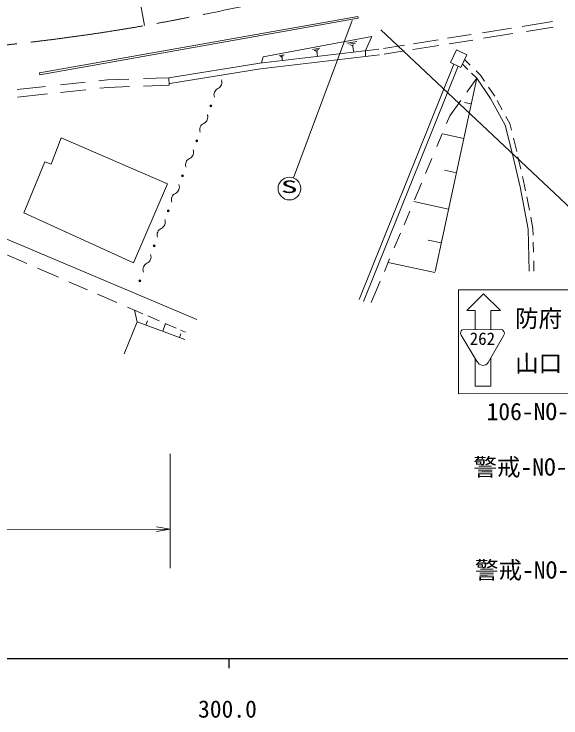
# Model space of a CAD drawing. Units: millimetres, scale not verified. Extents: x 40000 to 680000, y 20000 to 380000.
# Drawn here: x 345218 to 403206, y 198715 to 273266 of the extents above; entities that cross this region are included whole.
import ezdxf
from ezdxf.enums import TextEntityAlignment as Align

# ---------------------------------------------------------------- set-up
doc = ezdxf.new("R2010")
doc.units = ezdxf.units.MM
doc.header["$LTSCALE"] = 1000
doc.linetypes.add('CHAIN', pattern=[18.5, 12, -1.5, 3.5, -1.5])
for name, color, linetype, lineweight in [('M-BGD', 7, 'Continuous', 13), ('M-BMK', 2, 'CHAIN', 13), ('M-STR-HTXT', 7, 'Continuous', 13), ('M-STR-STRC', 7, 'Continuous', 13), ('M-TTL-BAND', 7, 'Continuous', 25), ('M-TTL-TXT', 7, 'Continuous', 13)]:
    doc.layers.add(name, color=color, linetype=linetype, lineweight=lineweight)
doc.styles.add('ＭＳ ゴシック', font='')
doc.styles.get('ＭＳ ゴシック').set_extended_font_data('MS Gothic')

# ---------------------------------------------------------------- blocks, each defined once
blk = doc.blocks.new('open_arrow')
at = {"color": 0, "linetype": 'Continuous', "lineweight": -2}
blk.add_lwpolyline([(7.5, 1.25), (0, 0), (7.5, -1.25)], dxfattribs=at)

msp = doc.modelspace()

# ---------------------------------------------------------------- linework, layer by layer
at = {"layer": 'M-BGD'}
for p, q in [((381685, 273012), (347903, 267035)), ((381685, 273012), (381719, 272816)), ((381719, 272816), (347938, 266838)), ((402310, 272474), (399101, 271962)), ((397954, 271779), (394873, 271287)), ((402392, 271879), (399558, 271427)), ((383138, 270881), (371631, 268728)), ((382478, 269391), (383138, 270881)), ((393676, 271096), (391171, 270697)), ((398115, 271197), (395001, 270700)), ((380518, 270183), (381558, 270374)), ((380728, 270063), (381408, 270184)), ((380939, 269943), (381249, 269994)), ((381229, 269244), (381099, 269974)), ((386620, 269971), (384395, 269616)), ((390264, 269945), (387495, 269503)), ((390198, 270542), (387558, 270121)), ((393848, 270516), (391366, 270120)), ((383902, 269558), (371269, 268077)), ((376879, 269500), (377649, 269650)), ((377039, 269410), (377539, 269510)), ((377189, 269320), (377429, 269360)), ((377410, 268800), (377309, 269340)), ((382478, 269391), (382495, 268789)), ((386590, 269359), (384477, 269022)), ((392130, 269461), (391493, 268123)), ((393213, 268945), (392130, 269461)), ((383957, 268961), (371352, 267482)), ((371631, 268728), (371454, 268098)), ((373320, 268836), (373850, 268937)), ((373430, 268776), (373770, 268846)), ((373530, 268716), (373690, 268746)), ((373680, 268356), (373610, 268736)), ((384477, 269022), (384475, 269021)), ((392576, 267607), (393213, 268945)), ((393583, 267858), (392979, 268454)), ((371269, 268077), (361644, 266518)), ((391855, 267950), (381794, 243022)), ((392319, 267763), (382258, 242835)), ((391493, 268123), (392576, 267607)), ((393329, 267407), (392752, 267976)), ((347903, 267035), (347938, 266838)), ((371352, 267482), (361740, 265926)), ((394277, 266472), (393723, 267018)), ((394662, 266794), (394213, 267237)), ((355131, 266304), (354205, 266204)), ((357372, 266377), (355131, 266304)), ((361644, 266518), (358949, 266429)), ((361644, 266518), (361670, 265719)), ((389864, 246013), (394277, 266472)), ((394277, 266472), (393230, 265003)), ((395754, 264322), (394277, 266472)), ((395107, 266147), (394662, 266794)), ((348556, 265598), (345531, 265274)), ((352770, 266050), (350154, 265770)), ((355187, 265505), (354305, 265410)), ((357442, 265579), (355187, 265505)), ((361670, 265719), (358934, 265628)), ((396180, 264585), (395541, 265515)), ((348759, 264815), (345599, 264476)), ((352844, 265254), (350159, 264966)), ((392594, 264111), (391431, 262480)), ((397302, 261506), (395754, 264322)), ((396976, 263137), (396442, 264109)), ((392987, 263896), (393689, 263745)), ((391431, 262480), (391088, 261668)), ((397772, 261690), (397373, 262416)), ((397948, 260979), (397772, 261690)), ((398030, 258576), (397302, 261506)), ((390625, 260572), (390059, 259231)), ((390632, 260587), (392902, 260097)), ((350204, 260159), (349145, 257382)), ((361476, 255298), (350204, 260159)), ((398516, 258693), (398165, 260108)), ((389523, 257961), (388847, 256362)), ((398871, 254970), (398030, 258576)), ((398946, 256847), (398641, 258155)), ((348492, 257626), (346265, 252208)), ((349145, 257382), (348492, 257626)), ((364592, 240906), (326173, 257123)), ((390863, 256720), (392115, 256450)), ((399360, 255075), (399127, 256071)), ((357865, 246912), (361476, 255298)), ((388416, 255340), (387683, 253604)), ((399745, 250494), (398871, 254970)), ((399465, 254534), (399360, 255075)), ((399860, 252510), (399587, 253912)), ((387600, 253407), (391287, 252612)), ((346265, 252208), (357865, 246912)), ((387171, 252393), (386566, 250960)), ((400243, 250548), (400005, 251769)), ((399846, 246018), (399745, 250494)), ((400260, 249831), (400243, 250548)), ((386187, 250063), (385534, 248511)), ((389131, 249326), (390514, 249027)), ((346558, 246843), (344130, 247891)), ((385035, 247329), (384483, 246017)), ((384876, 246951), (389836, 245881)), ((400345, 246029), (400321, 247112)), ((349924, 245391), (347710, 246346)), ((353001, 244063), (351018, 244918)), ((384044, 244975), (383091, 242714)), ((356124, 242715), (354064, 243604)), ((358872, 241529), (357241, 242233)), ((358256, 240680), (357988, 241910)), ((357988, 241910), (357991, 241894)), ((360607, 240780), (359399, 241301)), ((358256, 240680), (356882, 237262)), ((363327, 238811), (358256, 240680)), ((359375, 240790), (359205, 240330)), ((361277, 240491), (360978, 239677)), ((362421, 239997), (361241, 240506)), ((362884, 239383), (362751, 239023)), ((363382, 239583), (362882, 239798))]:
    msp.add_line(p, q, dxfattribs=at)
for centre, radius in [((366086, 263533), 100), ((366086, 263533), 50), ((364581, 259829), 100), ((364581, 259829), 50), ((363076, 256125), 100), ((363076, 256125), 50), ((361571, 252421), 100), ((361571, 252421), 50), ((360065, 248717), 100), ((360065, 248717), 50), ((358560, 245013), 100), ((358560, 245013), 50)]:
    msp.add_circle(centre, radius, dxfattribs=at)
for centre, start, end in [((366541, 266045), 294.26141, 21.50582), ((367136, 264724), 114.26141, 201.50582), ((365036, 262341), 294.26141, 21.50582), ((365631, 261020), 114.26141, 201.50582), ((363531, 258637), 294.26141, 21.50582), ((364126, 257316), 114.26141, 201.50582), ((362026, 254933), 294.26141, 21.50582), ((362621, 253613), 114.26141, 201.50582), ((360520, 251230), 294.26141, 21.50582), ((361116, 249909), 114.26141, 201.50582), ((359015, 247526), 294.26141, 21.50582), ((359610, 246205), 114.26141, 201.50582)]:
    msp.add_arc(centre, 724, start, end, dxfattribs=at)
at = {"layer": 'M-BMK'}
msp.add_open_spline([(273191, 270539), (279386, 269841), (285582, 269143), (291798, 268714), (299292, 268197), (306817, 268071), (314332, 268188), (321945, 268306), (329550, 268675), (337138, 269306), (344524, 269920), (351895, 270783), (359189, 272067), (363037, 272744), (366863, 273538), (370689, 274332)], degree=3, knots=[0, 0, 0, 0, 1, 1, 1, 2, 2, 2, 3, 3, 3, 4, 4, 4, 5, 5, 5, 5], dxfattribs=at)
at = {"layer": 'M-STR-HTXT'}
msp.add_line((359043, 272053), (351621, 312122), dxfattribs=at)
at = {"layer": 'M-STR-STRC'}
for p, q in [((374833, 255906), (381059, 272577)), ((412309, 245060), (384112, 271593)), ((400300, 248045), (400276, 249100)), ((392334, 244055), (410334, 244072)), ((392334, 244055), (392345, 233055)), ((393244, 241865), (395011, 243635)), ((396781, 241868), (395011, 243635)), ((393244, 241865), (394099, 241866)), ((394099, 241866), (394101, 239850)), ((395781, 241867), (396781, 241868)), ((395781, 241867), (395783, 239857)), ((395781, 241867), (395783, 239867)), ((392767, 239817), (396922, 239853)), ((392623, 239250), (394339, 236441)), ((397151, 239246), (395500, 236360)), ((394104, 236799), (394106, 233866)), ((395786, 236860), (395788, 233867)), ((394106, 233866), (395788, 233867)), ((392345, 233055), (410345, 233072))]:
    msp.add_line(p, q, dxfattribs=at)
msp.add_circle((374413, 254782), 1200, dxfattribs=at)
for centre, radius, start, end in [((393023, 239467), 455, 127.89988, 208.44278), ((396758, 239429), 455, 348.26442, 68.80732), ((394946, 236718), 660, 202.21811, 327.19724)]:
    msp.add_arc(centre, radius, start, end, dxfattribs=at)
at = {"layer": 'M-TTL-BAND'}
for p, q in [((40000, 205000), (579000, 205000)), ((368000, 205000), (368000, 204000))]:
    msp.add_line(p, q, dxfattribs=at)
at = {"layer": 'M-TTL-TXT'}
for p, q in [((361762, 226670), (361773, 214587)), ((269049, 218616), (361769, 218706))]:
    msp.add_line(p, q, dxfattribs=at)

# ---------------------------------------------------------------- block references
at = {"layer": 'M-TTL-TXT', "xscale": 193, "yscale": 193, "rotation": 180.1}
msp.add_blockref('open_arrow', (361769, 218706), dxfattribs=at)

# ---------------------------------------------------------------- texts
at = {"layer": 'M-STR-STRC', "style": 'ＭＳ ゴシック', "width": 2}
msp.add_text('S', height=1320, rotation=0.056, dxfattribs=at).set_placement((373495, 253918), align=Align.BOTTOM_LEFT)
at = {"layer": 'M-STR-STRC', "style": 'ＭＳ ゴシック'}
for s, height, p in [('防府', 1833, (398338, 239560)), ('262', 1320, (393533, 237828)), ('山口', 1833, (398343, 234810)), ('106-NO-14', 1833, (395324, 229699)), ('警戒-NO-76', 1833, (393919, 223820)), ('警戒-NO-75', 1833, (394084, 212909))]:
    msp.add_text(s, height=height, rotation=0.056, dxfattribs=at).set_placement(p, align=Align.BOTTOM_LEFT)
at = {"layer": 'M-TTL-BAND', "style": 'ＭＳ ゴシック'}
msp.add_text('300.0', height=1833, dxfattribs=at).set_placement((367844, 198195), align=Align.BOTTOM_CENTER)

doc.saveas('drawing.dxf')
